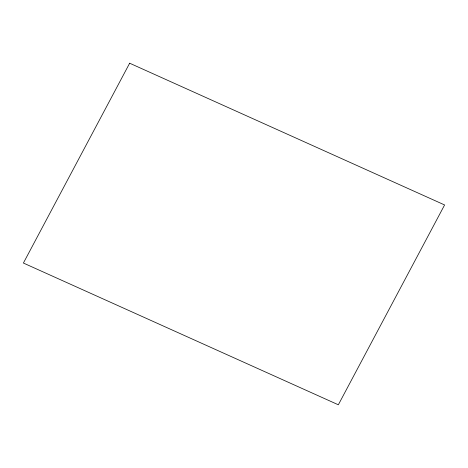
<?xml version="1.0" encoding="UTF-8"?>
<svg xmlns="http://www.w3.org/2000/svg" width="468" height="468" viewBox="0 0 468 468"><rect width="100%" height="100%" fill="white"/><g stroke="black" fill="none" stroke-linecap="round" stroke-linejoin="round"><path stroke-width="0.7" d="M129.659 63.209L23.4 263.045L338.341 404.791L444.6 204.955L129.659 63.209"/></g></svg>
